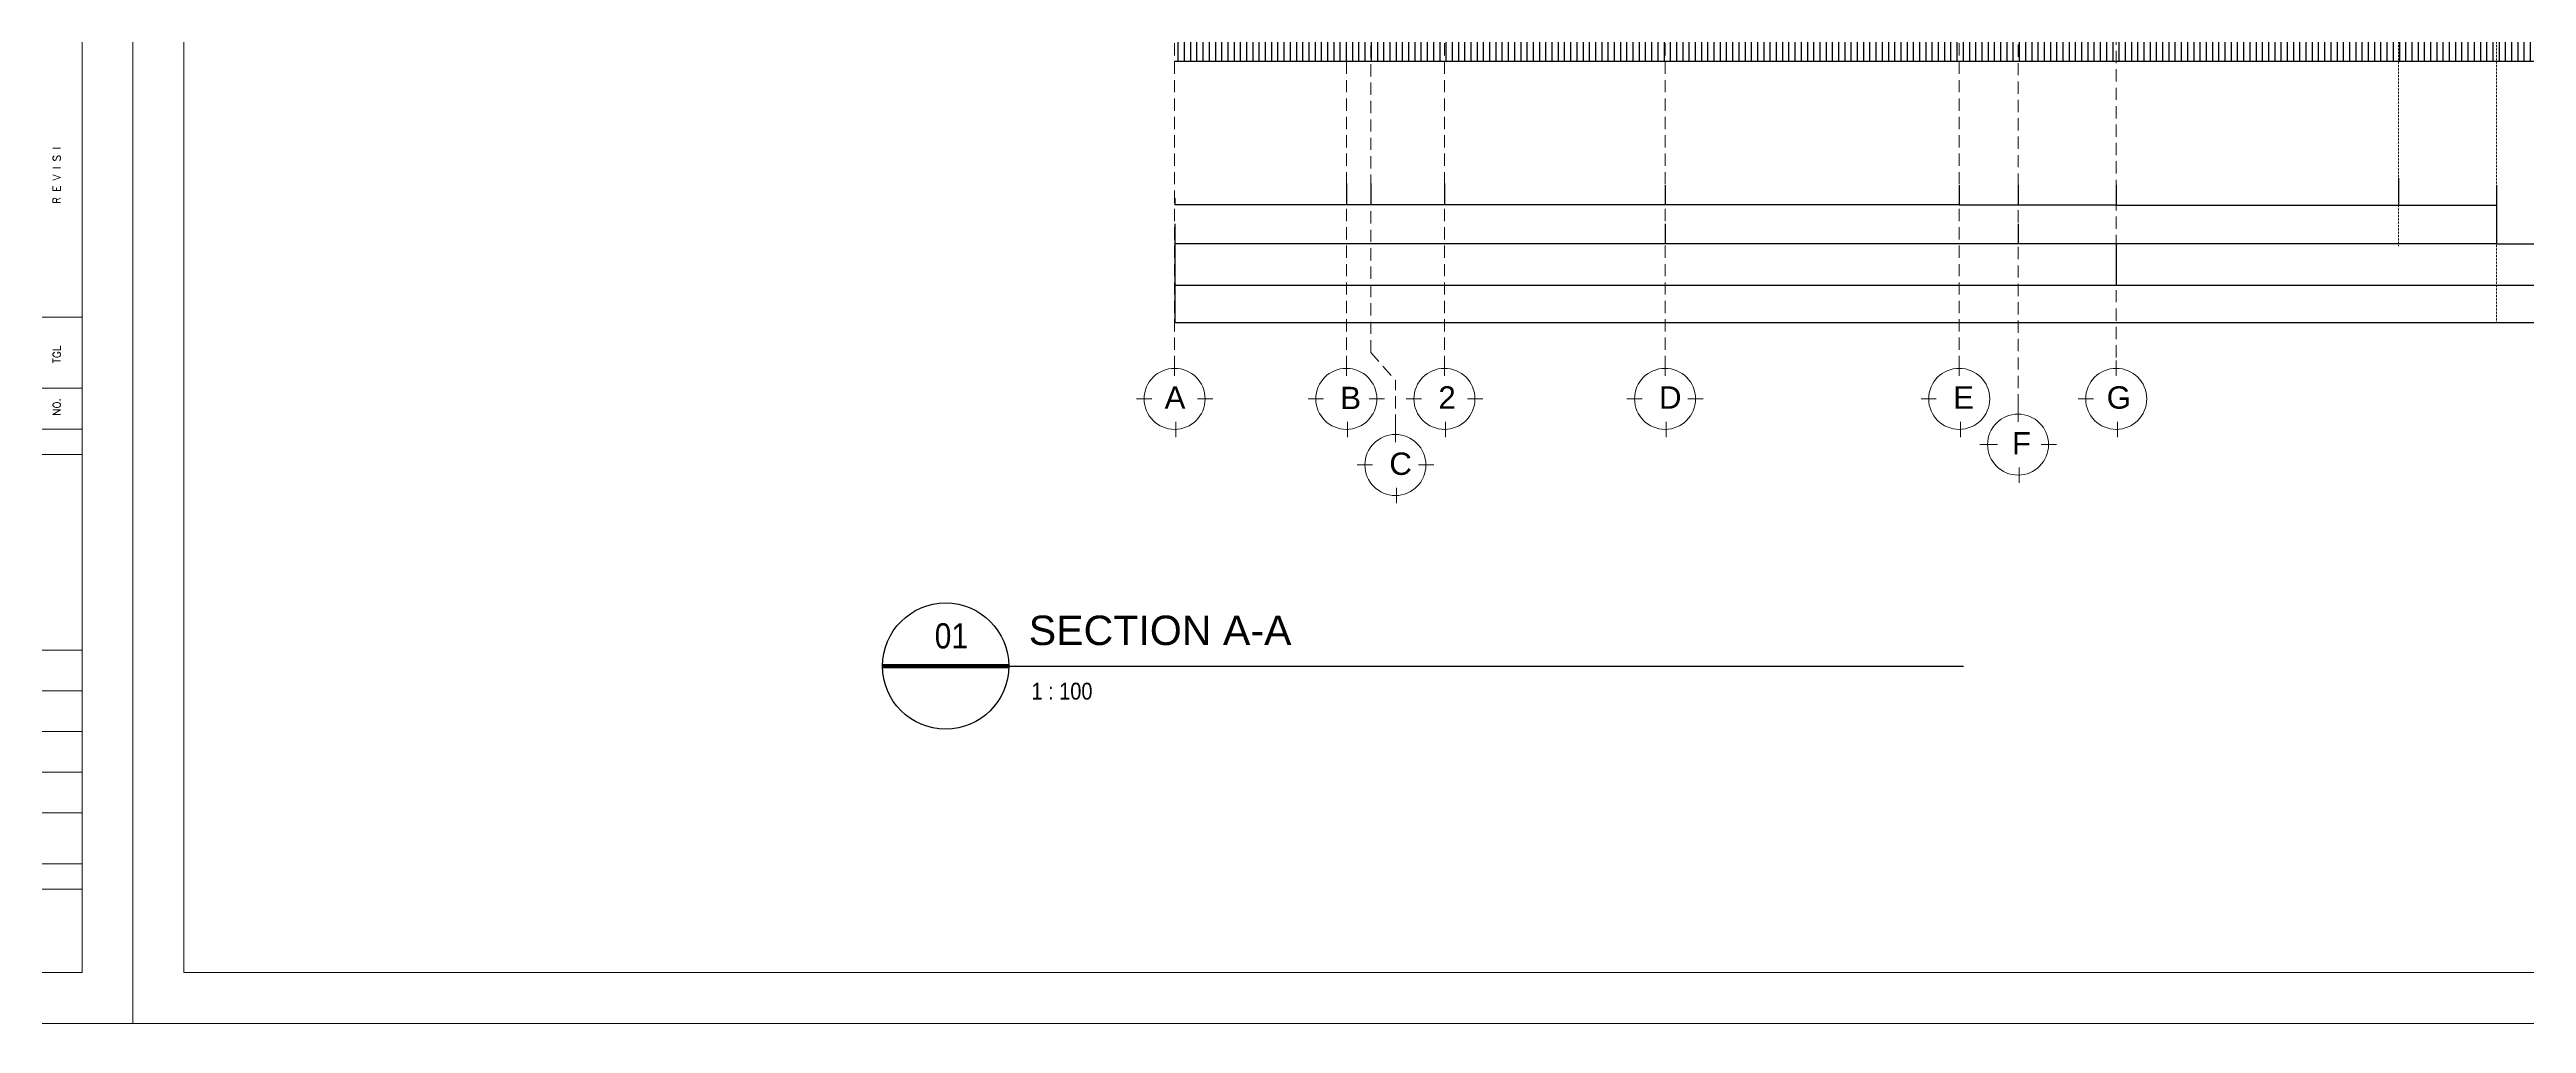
# Model space of a CAD drawing. Header units: millimetres. Extents: x -9564 to 494436, y -140371 to 4257.
# Drawn here: x 283587 to 308827, y -25289 to -15362 of the extents above; entities that cross this region are included whole.
import ezdxf
from ezdxf.enums import TextEntityAlignment as Align

# ---------------------------------------------------------------- set-up
doc = ezdxf.new("R2010")
doc.units = ezdxf.units.MM
doc.header["$MEASUREMENT"] = 0
doc.linetypes.add('DASHED2', pattern=[0.375, 0.25, -0.125])
doc.linetypes.add('HIDDEN2', pattern=[0.1875, 0.125, -0.0625])
doc.layers.get('DEFPOINTS').update_dxf_attribs({"lineweight": 18})
for name, color, linetype, lineweight in [('09-Arsiran', 8, 'Continuous', 5), ('AS', 8, 'HIDDEN2', 5), ('LEGEND', 1, 'DASHED2', 50), ('XR-KOP A3_MOZART$0$KOP-A1$0$A-GRSKOP', 1, 'Continuous', 5), ('XR-KOP A3_MOZART$0$KOP-A1$0$A-TXTKOP', 3, 'Continuous', 5)]:
    doc.layers.add(name, color=color, linetype=linetype, lineweight=lineweight)
doc.layers.add('NOT', color=1, linetype='Continuous')
doc.styles.add('NOTEXT1', font='arial.ttf')
doc.styles.add('NOTEXT2', font='arial.ttf')
doc.styles.add('NOTEXT4', font='arial.ttf')
doc.styles.get("Standard").update_dxf_attribs({"font": 'arial.ttf'})
doc.styles.add('style2', font='times.ttf', dxfattribs={"height": 0.18})
doc.styles.add('XR-KOP A3_MOZART$0$KOP-A1$0$ROMANS', font='romans.shx', dxfattribs={"height": 200})
doc.dimstyles.new('ISO-25', dxfattribs={"dimtxt": 0.18, "dimasz": 0.12, "dimexe": 0.1, "dimexo": 0.1, "dimgap": 0.0625, "dimtad": 1, "dimtoh": 1, "dimdec": 0, "dimlfac": 1000, "dimtxsty": 'style2', "dimblk": 'ARCHTICK', "dimcen": 0.15, "dimclrd": 1, "dimclre": 1, "dimclrt": 4, "dimadec": 0, "dimazin": 0, "dimtfac": 1, "dimtdec": 0, "dimtmove": 0, "dimatfit": 3, "dimldrblk": 'OBLIQUE', "dimfxl": 1, "dimarcsym": 0})

# ---------------------------------------------------------------- blocks, each defined once
blk = doc.blocks.new('hsdh')
at = {"layer": 'XR-KOP A3_MOZART$0$KOP-A1$0$A-GRSKOP', "linetype": 'Continuous', "lineweight": 5}
for p, q in [((140385, 62631), (145017, 62631)), ((140385, 61982), (145017, 61982)), ((140385, 61611), (145017, 61611)), ((140385, 61611), (145017, 61611)), ((140385, 61380), (145017, 61380)), ((140385, 59597), (145017, 59597)), ((141774, 59226), (145017, 59226)), ((141774, 58856), (145017, 58856)), ((140385, 58485), (145017, 58485)), ((140385, 58115), (145017, 58115)), ((140385, 57651), (145017, 57651)), ((140385, 57420), (145017, 57420))]:
    blk.add_line(p, q, dxfattribs=at)
at = {"layer": 'XR-KOP A3_MOZART$0$KOP-A1$0$A-GRSKOP', "color": 0, "linetype": 'Continuous', "lineweight": 5}
blk.add_lwpolyline([(145480, 82601), (107945, 82601), (107945, 56197), (145480, 56197)], close=True, dxfattribs=at)
at = {"layer": 'XR-KOP A3_MOZART$0$KOP-A1$0$A-GRSKOP', "color": 5, "linetype": 'Continuous', "lineweight": 5}
blk.add_lwpolyline([(145017, 82138), (108409, 82138), (108409, 56660), (145017, 56660)], close=True, dxfattribs=at)
at = {"layer": 'XR-KOP A3_MOZART$0$KOP-A1$0$A-TXTKOP', "lineweight": 5, "style": 'XR-KOP A3_MOZART$0$KOP-A1$0$ROMANS'}
for s, height, p in [('R E V I S I', 69.49, (144822, 63662)), ('TGL', 69.5, (144822, 62210)), ('NO.', 69.5, (144822, 61732))]:
    blk.add_text(s, height=height, rotation=90, dxfattribs=at).set_placement(p)
blk = doc.blocks.new('aspot')
at = {"layer": '09-Arsiran'}
for p, q in [((110.262, 123.544), (110.262, 123.388)), ((112.012, 123.544), (112.012, 123.388)), ((113.012, 123.544), (113.012, 123.388)), ((115.26, 123.544), (115.26, 123.388)), ((118.257, 123.544), (118.257, 123.388)), ((119.857, 123.544), (119.857, 123.388)), ((109.873, 123.154), (110.029, 123.154)), ((110.274, 122.921), (110.274, 122.765)), ((110.496, 123.154), (110.652, 123.154)), ((111.623, 123.154), (111.779, 123.154)), ((112.024, 122.921), (112.024, 122.765)), ((112.246, 123.154), (112.402, 123.154)), ((112.623, 123.154), (112.779, 123.154)), ((113.024, 122.921), (113.024, 122.765)), ((113.246, 123.154), (113.402, 123.154)), ((114.871, 123.154), (115.026, 123.154)), ((115.271, 122.921), (115.271, 122.765)), ((115.493, 123.154), (115.649, 123.154)), ((117.868, 123.154), (118.024, 123.154)), ((118.269, 122.921), (118.269, 122.765)), ((118.857, 123.077), (118.857, 122.921)), ((119.468, 123.154), (119.624, 123.154)), ((119.869, 122.921), (119.869, 122.765)), ((112.512, 122.869), (112.512, 122.714)), ((118.468, 122.688), (118.624, 122.688)), ((118.491, 122.688), (118.647, 122.688)), ((119.091, 122.688), (119.247, 122.688)), ((112.123, 122.48), (112.279, 122.48)), ((112.746, 122.48), (112.902, 122.48)), ((118.869, 122.454), (118.869, 122.299)), ((112.524, 122.247), (112.524, 122.091))]:
    blk.add_line(p, q, dxfattribs=at)
for centre in [(110.262, 123.154), (112.012, 123.154), (113.012, 123.154), (115.26, 123.154), (118.257, 123.154), (119.857, 123.154), (118.857, 122.688), (112.512, 122.48)]:
    blk.add_circle(centre, 0.311, dxfattribs=at)
at = {"layer": 'AS'}
for p, q in [((110.262, 123.466), (110.262, 140.622)), ((112.012, 123.466), (112.012, 140.622)), ((112.262, 123.628), (112.262, 140.622)), ((113.012, 123.466), (113.012, 140.622)), ((115.26, 123.466), (115.26, 140.622)), ((118.257, 123.466), (118.257, 140.622)), ((118.857, 123.077), (118.857, 140.622)), ((119.857, 123.388), (119.857, 140.622)), ((112.262, 123.628), (112.512, 123.342)), ((112.512, 122.869), (112.512, 123.342))]:
    blk.add_line(p, q, dxfattribs=at)
at = {"layer": '09-Arsiran', "color": 2, "char_height": 0.228, "attachment_point": 1}
for s, insert in [('A', (110.16, 123.282)), ('B', (111.95, 123.277)), ('2', (112.95, 123.282)), ('D', (115.198, 123.282)), ('E', (118.195, 123.282)), ('G', (119.76, 123.282)), ('F', (118.795, 122.815)), ('C', (112.45, 122.607))]:
    blk.add_mtext_dynamic_manual_height_columns(s, width=0.05426, gutter_width=1.14, heights=[0], dxfattribs=dict(at, insert=insert))
blk = doc.blocks.new('_ArchTick')
at = {"color": 0, "linetype": 'ByBlock', "const_width": 0.15}
blk.add_lwpolyline([(-0.5, -0.5), (0.5, 0.5)], dxfattribs=at)
blk = doc.blocks.new('*D733')
at = {"color": 1, "lineweight": -2, "transparency": 16777216}
for p, q in [((303647, -16744), (303647, -16950)), ((304647, -16744), (304647, -16950)), ((304647, -16950), (303647, -16950))]:
    blk.add_line(p, q, dxfattribs=at)
at = {"layer": 'DEFPOINTS', "color": 0, "transparency": 16777216}
for p in [(303647, -16744), (304647, -16744), (303647, -16950)]:
    blk.add_point(p, dxfattribs=at)
at = {"color": 1, "lineweight": -2, "transparency": 16777216, "xscale": 0.12, "yscale": 0.12, "zscale": 0.12, "rotation": 180}
blk.add_blockref('_ArchTick', (303647, -16950), dxfattribs=at)
at = {"color": 1, "lineweight": -2, "transparency": 16777216, "xscale": 0.12, "yscale": 0.12, "zscale": 0.12}
blk.add_blockref('_ArchTick', (304647, -16950), dxfattribs=at)
at = {"color": 4, "transparency": 16777216, "insert": (304147, -16950), "char_height": 0.18, "attachment_point": 5, "style": 'style2'}
blk.add_mtext('1000000', dxfattribs=at)
blk = doc.blocks.new('_Oblique')
at = {"color": 0, "linetype": 'ByBlock', "lineweight": -2}
blk.add_line((-0.5, -0.5), (0.5, 0.5), dxfattribs=at)
blk = doc.blocks.new('*D734')
at = {"color": 1, "lineweight": -2, "transparency": 16777216}
for p, q in [((303047, -16744), (303047, -16947)), ((303647, -16744), (303647, -16947)), ((303647, -16947), (303047, -16947))]:
    blk.add_line(p, q, dxfattribs=at)
at = {"layer": 'DEFPOINTS', "color": 0, "transparency": 16777216}
for p in [(303047, -16744), (303647, -16744), (303047, -16947)]:
    blk.add_point(p, dxfattribs=at)
at = {"color": 1, "lineweight": -2, "transparency": 16777216, "xscale": 0.12, "yscale": 0.12, "zscale": 0.12, "rotation": 180}
blk.add_blockref('_ArchTick', (303047, -16947), dxfattribs=at)
at = {"color": 1, "lineweight": -2, "transparency": 16777216, "xscale": 0.12, "yscale": 0.12, "zscale": 0.12}
blk.add_blockref('_ArchTick', (303647, -16947), dxfattribs=at)
at = {"color": 4, "transparency": 16777216, "insert": (303347, -16947), "char_height": 0.18, "attachment_point": 5, "style": 'style2'}
blk.add_mtext('600000', dxfattribs=at)
blk = doc.blocks.new('*D735')
at = {"color": 1, "lineweight": -2, "transparency": 16777216}
for p, q in [((300049, -16744), (300049, -16945)), ((303047, -16744), (303047, -16945)), ((303047, -16945), (300049, -16945))]:
    blk.add_line(p, q, dxfattribs=at)
at = {"layer": 'DEFPOINTS', "color": 0, "transparency": 16777216}
for p in [(300049, -16744), (303047, -16744), (300049, -16945)]:
    blk.add_point(p, dxfattribs=at)
at = {"color": 1, "lineweight": -2, "transparency": 16777216, "xscale": 0.12, "yscale": 0.12, "zscale": 0.12, "rotation": 180}
blk.add_blockref('_ArchTick', (300049, -16945), dxfattribs=at)
at = {"color": 1, "lineweight": -2, "transparency": 16777216, "xscale": 0.12, "yscale": 0.12, "zscale": 0.12}
blk.add_blockref('_ArchTick', (303047, -16945), dxfattribs=at)
at = {"color": 4, "transparency": 16777216, "insert": (301548, -16945), "char_height": 0.18, "attachment_point": 5, "style": 'style2'}
blk.add_mtext('2997499', dxfattribs=at)
blk = doc.blocks.new('*D744')
at = {"color": 1, "lineweight": -2, "transparency": 16777216}
blk.add_line((300049, -16945), (297802, -16945), dxfattribs=at)
at = {"layer": 'DEFPOINTS', "color": 0, "transparency": 16777216}
for p in [(297802, -16945), (297802, -16945), (300049, -16945)]:
    blk.add_point(p, dxfattribs=at)
at = {"color": 1, "lineweight": -2, "transparency": 16777216, "xscale": 0.12, "yscale": 0.12, "zscale": 0.12, "rotation": 180}
blk.add_blockref('_ArchTick', (297802, -16945), dxfattribs=at)
at = {"color": 1, "lineweight": -2, "transparency": 16777216, "xscale": 0.12, "yscale": 0.12, "zscale": 0.12}
blk.add_blockref('_ArchTick', (300049, -16945), dxfattribs=at)
at = {"color": 4, "transparency": 16777216, "insert": (298925, -16945), "char_height": 0.18, "attachment_point": 5, "style": 'style2'}
blk.add_mtext('2247501', dxfattribs=at)
blk = doc.blocks.new('*D745')
at = {"color": 1, "lineweight": -2, "transparency": 16777216}
for p, q in [((297052, -16726), (297052, -16945)), ((297802, -16726), (297802, -16945)), ((297802, -16945), (297052, -16945))]:
    blk.add_line(p, q, dxfattribs=at)
at = {"layer": 'DEFPOINTS', "color": 0, "transparency": 16777216}
for p in [(297052, -16726), (297802, -16726), (297052, -16945)]:
    blk.add_point(p, dxfattribs=at)
at = {"color": 1, "lineweight": -2, "transparency": 16777216, "xscale": 0.12, "yscale": 0.12, "zscale": 0.12, "rotation": 180}
blk.add_blockref('_ArchTick', (297052, -16945), dxfattribs=at)
at = {"color": 1, "lineweight": -2, "transparency": 16777216, "xscale": 0.12, "yscale": 0.12, "zscale": 0.12}
blk.add_blockref('_ArchTick', (297802, -16945), dxfattribs=at)
at = {"color": 4, "transparency": 16777216, "insert": (297427, -16945), "char_height": 0.18, "attachment_point": 5, "style": 'style2'}
blk.add_mtext('750000', dxfattribs=at)
blk = doc.blocks.new('*D746')
at = {"color": 1, "lineweight": -2, "transparency": 16777216}
for p, q in [((296802, -16726), (296802, -16945)), ((297052, -16726), (297052, -16945)), ((297052, -16945), (296802, -16945))]:
    blk.add_line(p, q, dxfattribs=at)
at = {"layer": 'DEFPOINTS', "color": 0, "transparency": 16777216}
for p in [(296802, -16726), (297052, -16726), (296802, -16945)]:
    blk.add_point(p, dxfattribs=at)
at = {"color": 1, "lineweight": -2, "transparency": 16777216, "xscale": 0.12, "yscale": 0.12, "zscale": 0.12, "rotation": 180}
blk.add_blockref('_ArchTick', (296802, -16945), dxfattribs=at)
at = {"color": 1, "lineweight": -2, "transparency": 16777216, "xscale": 0.12, "yscale": 0.12, "zscale": 0.12}
blk.add_blockref('_ArchTick', (297052, -16945), dxfattribs=at)
at = {"color": 4, "transparency": 16777216, "insert": (296927, -16945), "char_height": 0.18, "attachment_point": 5, "style": 'style2'}
blk.add_mtext('250000', dxfattribs=at)
blk = doc.blocks.new('*D747')
at = {"color": 1, "lineweight": -2, "transparency": 16777216}
for p, q in [((295052, -16878), (295052, -16945)), ((296802, -16878), (296802, -16945)), ((296802, -16945), (295052, -16945))]:
    blk.add_line(p, q, dxfattribs=at)
at = {"layer": 'DEFPOINTS', "color": 0, "transparency": 16777216}
for p in [(295052, -16878), (296802, -16878), (295052, -16945)]:
    blk.add_point(p, dxfattribs=at)
at = {"color": 1, "lineweight": -2, "transparency": 16777216, "xscale": 0.12, "yscale": 0.12, "zscale": 0.12, "rotation": 180}
blk.add_blockref('_ArchTick', (295052, -16945), dxfattribs=at)
at = {"color": 1, "lineweight": -2, "transparency": 16777216, "xscale": 0.12, "yscale": 0.12, "zscale": 0.12}
blk.add_blockref('_ArchTick', (296802, -16945), dxfattribs=at)
at = {"color": 4, "transparency": 16777216, "insert": (295927, -16945), "char_height": 0.18, "attachment_point": 5, "style": 'style2'}
blk.add_mtext('1750000', dxfattribs=at)
blk = doc.blocks.new('*D907')
at = {"color": 1, "lineweight": -2, "transparency": 16777216}
for p, q in [((304647, -16744), (304647, -16947)), ((307522, -16674), (307522, -16947)), ((304647, -16947), (307522, -16947))]:
    blk.add_line(p, q, dxfattribs=at)
at = {"layer": 'DEFPOINTS', "color": 0, "transparency": 16777216}
for p in [(304647, -16744), (307522, -16674), (307522, -16947)]:
    blk.add_point(p, dxfattribs=at)
at = {"color": 1, "lineweight": -2, "transparency": 16777216, "xscale": 0.12, "yscale": 0.12, "zscale": 0.12, "rotation": 180}
blk.add_blockref('_ArchTick', (304647, -16947), dxfattribs=at)
at = {"color": 1, "lineweight": -2, "transparency": 16777216, "xscale": 0.12, "yscale": 0.12, "zscale": 0.12}
blk.add_blockref('_ArchTick', (307522, -16947), dxfattribs=at)
at = {"color": 4, "transparency": 16777216, "insert": (306084, -16947), "char_height": 0.18, "attachment_point": 5, "style": 'style2'}
blk.add_mtext('2874998', dxfattribs=at)
blk = doc.blocks.new('*D908')
at = {"color": 1, "lineweight": -2, "transparency": 16777216}
for p, q in [((307522, -16744), (307522, -16947)), ((308522, -16744), (308522, -16947)), ((307522, -16947), (308522, -16947))]:
    blk.add_line(p, q, dxfattribs=at)
at = {"layer": 'DEFPOINTS', "color": 0, "transparency": 16777216}
for p in [(307522, -16744), (308522, -16744), (308522, -16947)]:
    blk.add_point(p, dxfattribs=at)
at = {"color": 1, "lineweight": -2, "transparency": 16777216, "xscale": 0.12, "yscale": 0.12, "zscale": 0.12, "rotation": 180}
blk.add_blockref('_ArchTick', (307522, -16947), dxfattribs=at)
at = {"color": 1, "lineweight": -2, "transparency": 16777216, "xscale": 0.12, "yscale": 0.12, "zscale": 0.12}
blk.add_blockref('_ArchTick', (308522, -16947), dxfattribs=at)
at = {"color": 4, "transparency": 16777216, "insert": (308022, -16947), "char_height": 0.18, "attachment_point": 5, "style": 'style2'}
blk.add_mtext('1000000', dxfattribs=at)
blk = doc.blocks.new('*D756')
at = {"color": 1, "lineweight": -2, "transparency": 16777216}
for p, q in [((303647, -17139), (303647, -17343)), ((308522, -17139), (308522, -17343)), ((308522, -17343), (303647, -17343))]:
    blk.add_line(p, q, dxfattribs=at)
at = {"layer": 'DEFPOINTS', "color": 0, "transparency": 16777216}
for p in [(303647, -17139), (308522, -17139), (303647, -17343)]:
    blk.add_point(p, dxfattribs=at)
at = {"color": 1, "lineweight": -2, "transparency": 16777216, "xscale": 0.12, "yscale": 0.12, "zscale": 0.12, "rotation": 180}
blk.add_blockref('_ArchTick', (303647, -17343), dxfattribs=at)
at = {"color": 1, "lineweight": -2, "transparency": 16777216, "xscale": 0.12, "yscale": 0.12, "zscale": 0.12}
blk.add_blockref('_ArchTick', (308522, -17343), dxfattribs=at)
at = {"color": 4, "transparency": 16777216, "insert": (306084, -17342), "char_height": 0.18, "attachment_point": 5, "style": 'style2'}
blk.add_mtext('4874998', dxfattribs=at)
blk = doc.blocks.new('*D757')
at = {"color": 1, "lineweight": -2, "transparency": 16777216}
for p, q in [((300049, -17139), (300049, -17343)), ((303647, -17139), (303647, -17343)), ((303647, -17343), (300049, -17343))]:
    blk.add_line(p, q, dxfattribs=at)
at = {"layer": 'DEFPOINTS', "color": 0, "transparency": 16777216}
for p in [(300049, -17139), (303647, -17139), (300049, -17343)]:
    blk.add_point(p, dxfattribs=at)
at = {"color": 1, "lineweight": -2, "transparency": 16777216, "xscale": 0.12, "yscale": 0.12, "zscale": 0.12, "rotation": 180}
blk.add_blockref('_ArchTick', (300049, -17343), dxfattribs=at)
at = {"color": 1, "lineweight": -2, "transparency": 16777216, "xscale": 0.12, "yscale": 0.12, "zscale": 0.12}
blk.add_blockref('_ArchTick', (303647, -17343), dxfattribs=at)
at = {"color": 4, "transparency": 16777216, "insert": (301848, -17342), "char_height": 0.18, "attachment_point": 5, "style": 'style2'}
blk.add_mtext('3597499', dxfattribs=at)
blk = doc.blocks.new('*D758')
at = {"color": 1, "lineweight": -2, "transparency": 16777216}
for p, q in [((295052, -17139), (295052, -17341)), ((300049, -17139), (300049, -17341)), ((300049, -17341), (295052, -17341))]:
    blk.add_line(p, q, dxfattribs=at)
at = {"layer": 'DEFPOINTS', "color": 0, "transparency": 16777216}
for p in [(295052, -17139), (300049, -17139), (295052, -17341)]:
    blk.add_point(p, dxfattribs=at)
at = {"color": 1, "lineweight": -2, "transparency": 16777216, "xscale": 0.12, "yscale": 0.12, "zscale": 0.12, "rotation": 180}
blk.add_blockref('_ArchTick', (295052, -17341), dxfattribs=at)
at = {"color": 1, "lineweight": -2, "transparency": 16777216, "xscale": 0.12, "yscale": 0.12, "zscale": 0.12}
blk.add_blockref('_ArchTick', (300049, -17341), dxfattribs=at)
at = {"color": 4, "transparency": 16777216, "insert": (297550, -17341), "char_height": 0.18, "attachment_point": 5, "style": 'style2'}
blk.add_mtext('4997501', dxfattribs=at)
blk = doc.blocks.new('*D759')
at = {"color": 1, "lineweight": -2, "transparency": 16777216}
for p, q in [((308522, -16744), (308522, -17343)), ((312697, -16744), (312697, -17343)), ((308522, -17343), (312697, -17343))]:
    blk.add_line(p, q, dxfattribs=at)
at = {"layer": 'DEFPOINTS', "color": 0, "transparency": 16777216}
for p in [(308522, -16744), (312697, -16744), (312697, -17343)]:
    blk.add_point(p, dxfattribs=at)
at = {"color": 1, "lineweight": -2, "transparency": 16777216, "xscale": 0.12, "yscale": 0.12, "zscale": 0.12, "rotation": 180}
blk.add_blockref('_ArchTick', (308522, -17343), dxfattribs=at)
at = {"color": 1, "lineweight": -2, "transparency": 16777216, "xscale": 0.12, "yscale": 0.12, "zscale": 0.12}
blk.add_blockref('_ArchTick', (312697, -17343), dxfattribs=at)
at = {"color": 4, "transparency": 16777216, "insert": (310609, -17342), "char_height": 0.18, "attachment_point": 5, "style": 'style2'}
blk.add_mtext('4175000', dxfattribs=at)
blk = doc.blocks.new('*D760')
at = {"color": 1, "lineweight": -2, "transparency": 16777216}
for p, q in [((295052, -17340), (295052, -17764)), ((304647, -17343), (304647, -17764)), ((295052, -17763), (304647, -17763))]:
    blk.add_line(p, q, dxfattribs=at)
at = {"layer": 'DEFPOINTS', "color": 0, "transparency": 16777216}
for p in [(295052, -17340), (304647, -17343), (304647, -17763)]:
    blk.add_point(p, dxfattribs=at)
at = {"color": 1, "lineweight": -2, "transparency": 16777216, "xscale": 0.12, "yscale": 0.12, "zscale": 0.12, "rotation": 180}
blk.add_blockref('_ArchTick', (295052, -17763), dxfattribs=at)
at = {"color": 1, "lineweight": -2, "transparency": 16777216, "xscale": 0.12, "yscale": 0.12, "zscale": 0.12}
blk.add_blockref('_ArchTick', (304647, -17763), dxfattribs=at)
at = {"color": 4, "transparency": 16777216, "insert": (299849, -17763), "char_height": 0.18, "attachment_point": 5, "style": 'style2'}
blk.add_mtext('9595000', dxfattribs=at)
blk = doc.blocks.new('*D761')
at = {"color": 1, "lineweight": -2, "transparency": 16777216}
for p, q in [((304647, -17343), (304647, -17764)), ((312697, -17343), (312697, -17764)), ((304647, -17763), (312697, -17763))]:
    blk.add_line(p, q, dxfattribs=at)
at = {"layer": 'DEFPOINTS', "color": 0, "transparency": 16777216}
for p in [(304647, -17343), (312697, -17343), (312697, -17763)]:
    blk.add_point(p, dxfattribs=at)
at = {"color": 1, "lineweight": -2, "transparency": 16777216, "xscale": 0.12, "yscale": 0.12, "zscale": 0.12, "rotation": 180}
blk.add_blockref('_ArchTick', (304647, -17763), dxfattribs=at)
at = {"color": 1, "lineweight": -2, "transparency": 16777216, "xscale": 0.12, "yscale": 0.12, "zscale": 0.12}
blk.add_blockref('_ArchTick', (312697, -17763), dxfattribs=at)
at = {"color": 4, "transparency": 16777216, "insert": (308672, -17763), "char_height": 0.18, "attachment_point": 5, "style": 'style2'}
blk.add_mtext('8049998', dxfattribs=at)
blk = doc.blocks.new('*D762')
at = {"color": 1, "lineweight": -2, "transparency": 16777216}
for p, q in [((295052, -17764), (295052, -18146)), ((312697, -17764), (312697, -18146)), ((312697, -18146), (295052, -18146))]:
    blk.add_line(p, q, dxfattribs=at)
at = {"layer": 'DEFPOINTS', "color": 0, "transparency": 16777216}
for p in [(295052, -17763), (312697, -17763), (295052, -18146)]:
    blk.add_point(p, dxfattribs=at)
at = {"color": 1, "lineweight": -2, "transparency": 16777216, "xscale": 0.12, "yscale": 0.12, "zscale": 0.12, "rotation": 180}
blk.add_blockref('_ArchTick', (295052, -18146), dxfattribs=at)
at = {"color": 1, "lineweight": -2, "transparency": 16777216, "xscale": 0.12, "yscale": 0.12, "zscale": 0.12}
blk.add_blockref('_ArchTick', (312697, -18146), dxfattribs=at)
at = {"color": 4, "transparency": 16777216, "insert": (303874, -18146), "char_height": 0.18, "attachment_point": 5, "style": 'style2'}
blk.add_mtext('17644998', dxfattribs=at)
blk = doc.blocks.new('NOT-28-ADI')
at = {"const_width": 50}
blk.add_lwpolyline([(-750, 0), (750, 0)], dxfattribs=at)
blk.add_circle((0, 0), 750)
at = {"layer": 'NOT'}
blk.add_line((750, 0), (12100, 0), dxfattribs=at)
at = {"color": 5, "style": 'NOTEXT4'}
for tag, p in [('JDL1', (988, 765)), ('JDL2', (988, 250))]:
    blk.add_attdef(tag, p, '', height=350, dxfattribs=at)
at = {"color": 5, "style": 'NOTEXT4', "width": 0.85}
blk.add_attdef('NO', text='', height=300, dxfattribs=at).set_placement((68, 360), align=Align.MIDDLE_CENTER)
at = {"style": 'NOTEXT1', "width": 0.85}
blk.add_attdef('REF.', text='', height=200, dxfattribs=at).set_placement((0, -190), align=Align.TOP_CENTER)
blk.add_attdef('SCALE', (1020, -398), '', height=200, dxfattribs=at)
blk.add_attdef('ROOM', text='', height=200, dxfattribs=at).set_placement((3715, -388), align=Align.RIGHT)

msp = doc.modelspace()

# ---------------------------------------------------------------- hatches: boundary and pattern name
h = msp.add_hatch()
h.set_pattern_fill('ANSI31', color=8, scale=19.999996, angle=45)
h.set_pattern_definition([(90, (184789.155, -140582.31), (-63.499988, 0), [])])
h.paths.add_polyline_path([(300049.0245, -15283.5376), (299974.0245, -15283.5376), (299974.0245, -14923.5377), (297801.5232, -14923.5377), (297801.5232, -15483.5376), (300049.0245, -15483.5376)])
h.paths.add_polyline_path([(297801.5232, -14923.5377), (297051.5234, -14923.5377), (297051.5234, -15483.5376), (297801.5232, -15483.5376)])
h.paths.add_polyline_path([(297051.5234, -14923.5377), (296801.5234, -14923.5377), (296801.5234, -15483.5376), (297051.5234, -15483.5376)])
h.paths.add_polyline_path([(296801.5234, -14923.5377), (295201.5237, -14923.5377), (295201.5237, -15283.5376), (295051.5238, -15283.5376), (295051.5238, -15483.5376), (296801.5234, -15483.5376)])
h.paths.add_polyline_path([(302971.5242, -15283.5376), (300049.0245, -15283.5376), (300049.0245, -15483.5376), (302971.5242, -15483.5376)])
h.paths.add_polyline_path([(303646.5238, -14923.5377), (303121.5242, -14923.5377), (303121.5242, -15483.5376), (303646.5238, -15483.5376)])
h.paths.add_polyline_path([(303121.5242, -15283.5376), (303046.5239, -15283.5376), (303046.5239, -15483.5376), (303121.5242, -15483.5376)])
h.paths.add_polyline_path([(303046.5239, -15283.5376), (302971.5242, -15283.5376), (302971.5242, -15483.5376), (303046.5239, -15483.5376)])
h.paths.add_polyline_path([(303721.5238, -14923.5377), (303721.5238, -15283.5376), (303646.5238, -15283.5376), (303646.5238, -15483.5376), (312696.5223, -15483.5376), (312696.5223, -14923.5377)])

# ---------------------------------------------------------------- linework, layer by layer
msp.add_line((312696.5223, -15483.5376), (295051.5238, -15483.5376))
at = {"layer": 'AS'}
for p, q in [((307521.5221, -11763.5753), (307521.5221, -17365.643)), ((308521.5219, -11763.5753), (308521.5219, -18148.6208))]:
    msp.add_line(p, q, dxfattribs=at)

# ---------------------------------------------------------------- block references
at = {"xscale": 999.9998119083025, "yscale": 999.9998119083025, "zscale": 999.9998119083025}
msp.add_blockref('aspot', (184789.1552, -142076.5502), dxfattribs=at)
at = {"layer": 'LEGEND', "xscale": 1.118963964633539, "yscale": 1.118963964633539, "zscale": 1.118963964633539}
for p in [(121649.0234, -88170.8627), (163649.0155, -88170.8627)]:
    msp.add_blockref('hsdh', p, dxfattribs=at)
at = {"layer": 'NOT'}
ref = msp.add_blockref('NOT-28-ADI', (292718.0009, -21646.1332), dxfattribs=dict(at, xscale=0.8571426960544481, yscale=0.8571426960544481, zscale=0.8571426960544481))
ref.add_attrib('NO', '01', dxfattribs={"layer": '0', "color": 5, "height": 257.14281, "style": 'NOTEXT2', "width": 0.85}).set_placement((292776.3133, -21337.8702), align=Align.MIDDLE_CENTER)
ref.add_attrib('JDL2', 'SECTION A-A', (293564.611, -21431.8111), dxfattribs={"layer": '0', "color": 5, "height": 299.999944, "style": 'NOTEXT2'})
ref.add_attrib('SCALE', '1 : 100', (293591.8915, -21987.2102), dxfattribs={"layer": '0', "height": 171.42854, "style": 'NOTEXT1', "width": 0.85})

# ---------------------------------------------------------------- dimensions: what is measured, and where the dimension line sits
for base, p1, p2, picture, middle in [((295051.5238, -16945.2924), (296801.5234, -16877.6548), (295051.5238, -16877.6548), '*D747', (295926.5236, -16945.138)), ((297051.5234, -16945.2924), (297801.5232, -16726.3429), (297051.5234, -16726.3429), '*D745', (297426.5233, -16945.138)), ((300049.0245, -16945.2924), (303046.5239, -16743.5974), (300049.0245, -16743.5974), '*D735', (301547.7742, -16945.138)), ((303046.5239, -16946.9873), (303646.5238, -16743.5974), (303046.5239, -16743.5974), '*D734', (303346.5239, -16946.8333)), ((303646.5238, -16950.3773), (304646.5238, -16743.5974), (303646.5238, -16743.5974), '*D733', (304146.5238, -16950.2232)), ((307521.5221, -16946.9873), (304646.5238, -16743.5974), (307521.5221, -16673.8851), '*D907', (306084.0229, -16946.833)), ((308521.5219, -16946.9873), (307521.5221, -16743.5974), (308521.5219, -16743.5974), '*D908', (308021.522, -16946.8333)), ((312696.5223, -17342.5494), (308521.5219, -16743.5974), (312696.5223, -16743.5974), '*D759', (310609.0221, -17342.395)), ((295051.5238, -17340.7867), (300049.0245, -17139.0242), (295051.5238, -17139.0242), '*D758', (297550.2741, -17340.6324)), ((297801.5232, -16945.2924), (300049.0245, -16945.2924), (297801.5232, -16945.2924), '*D744', (298925.2739, -16945.138)), ((300049.0245, -17342.5494), (303646.5238, -17139.0242), (300049.0245, -17139.0242), '*D757', (301847.7741, -17342.395)), ((303646.5238, -17342.5494), (308521.5219, -17139.0242), (303646.5238, -17139.0242), '*D756', (306084.0229, -17342.395)), ((304646.5238, -17763.4693), (295051.5238, -17339.9054), (304646.5238, -17342.5494), '*D760', (299849.0238, -17763.315)), ((312696.52225, -17763.46932), (304646.52376, -17342.54935), (312696.52225, -17342.54935), '*D761', (308671.52301, -17763.31501)), ((295051.5237645552, -18145.9306503726), (312696.5222504169, -17763.4693227685), (295051.5237645552, -17763.4693227685), '*D762', (303874.023007486, -18145.7763335016))]:
    dim = msp.add_linear_dim(base=base, p1=p1, p2=p2, dimstyle='ISO-25')
    dim.commit()
    dim.dimension.update_dxf_attribs({"geometry": picture, "text_midpoint": middle})
dim = msp.add_linear_dim(base=(296801.5234, -16945.2924), p1=(297051.5234, -16726.3429), p2=(296801.5234, -16726.3429), dimstyle='ISO-25')
dim.commit()
dim.dimension.update_dxf_attribs({"geometry": '*D746', "text_midpoint": (296926.5234, -16945.2924), "dimtype": 160})

doc.saveas('drawing.dxf')
